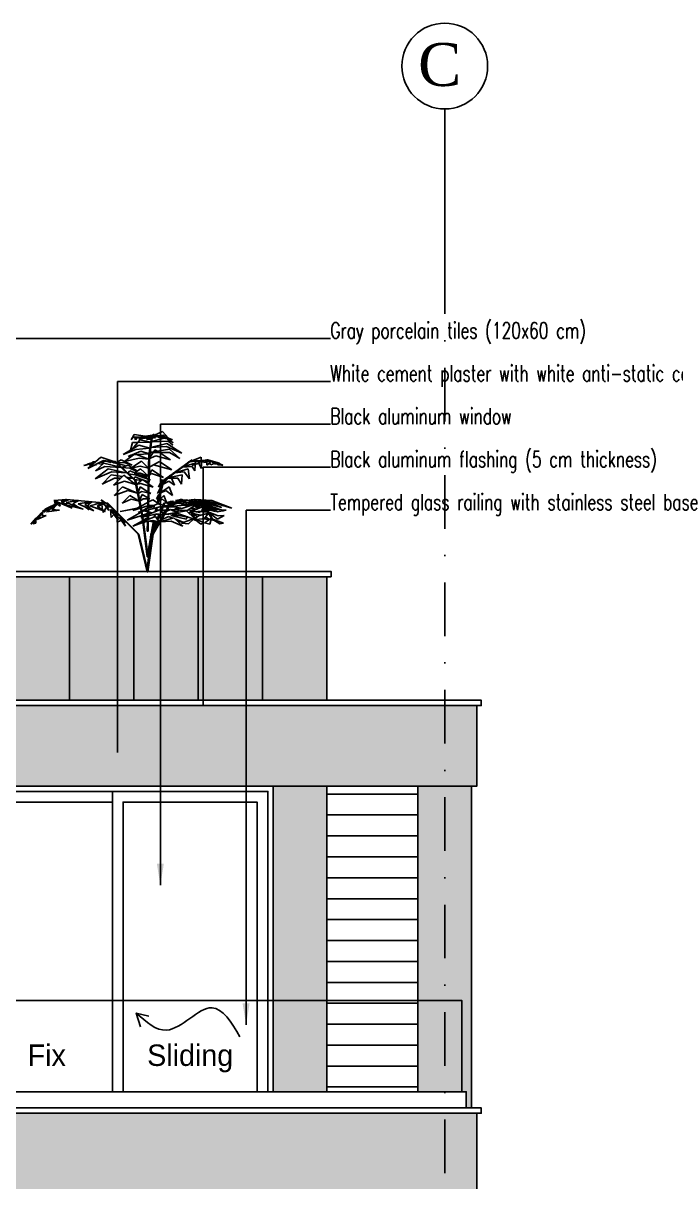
# Model space of a CAD drawing. Header units: millimetres. Extents: x 118878 to 201916, y 10986 to 20993.
# Drawn here: x 184623 to 185232, y 13274 to 14354 of the extents above; entities that cross this region are included whole.
import ezdxf
from ezdxf.enums import TextEntityAlignment as Align

# ---------------------------------------------------------------- set-up
doc = ezdxf.new("R2010")
doc.units = ezdxf.units.MM
doc.header["$LTSCALE"] = 100
doc.linetypes.add('DASHDOT', pattern=[1, 0.5, -0.25, 0, -0.25])
for name, color, linetype in [('0-DARPUSH', 213, 'Continuous'), ('0-handrail', 135, 'Continuous'), ('0-hatch', 253, 'Continuous'), ('0-WIN', 187, 'Continuous'), ('2', 2, 'Continuous'), ('3', 3, 'Continuous'), ('4', 4, 'Continuous'), ('7', 7, 'Continuous'), ('AX', 1, 'Continuous'), ('HA', 1, 'Continuous'), ('text', 201, 'Continuous'), ('TREE', 83, 'Continuous')]:
    doc.layers.add(name, color=color, linetype=linetype)
doc.styles.add('QCADDimTextStyle', font='txt')
doc.styles.add('textstyle15', font='romans', dxfattribs={"width": 0.7})
doc.styles.add('textstyle3', font='')
doc.styles.add('textstyle4', font='')
doc.styles.get('textstyle3').set_extended_font_data('Andalus')
doc.styles.get('textstyle4').set_extended_font_data('Romantic')
doc.dimstyles.new('QCADDimStyle', dxfattribs={"dimtxt": 20, "dimasz": 10, "dimexe": 0, "dimexo": 0, "dimgap": 5, "dimtad": 0, "dimtoh": 1, "dimdec": 0, "dimzin": 0, "dimdsep": 46, "dimtxsty": 'QCADDimTextStyle', "dimcen": 0.09, "dimclrt": 2, "dimadec": 0, "dimazin": 0, "dimtfac": 1, "dimtdec": 4, "dimtofl": 0, "dimtmove": 2, "dimatfit": 3, "dimfxl": 1, "dimtolj": 1, "dimtzin": 0, "dimarcsym": 0})

# ---------------------------------------------------------------- blocks, each defined once
blk = doc.blocks.new('W-0227')
for points in [[(0, -285), (0, 0), (-265, 0)], [(-5, -285), (-5, -5), (-265, -5)], [(-150, -285), (-150, -5), (-5, -5), (-5, -285)], [(-265, -15), (-150, -15), (-150, -285)], [(-140, -285), (-140, -15), (-15, -15), (-15, -285)], [(-116, -214.4), (-127.7, -211.7), (-123.9, -224.3)]]:
    blk.add_lwpolyline(points)
blk.add_open_spline([(-31, -233.7), (-39.1, -220.3), (-57.4, -190.1), (-95.9, -240.4), (-118.5, -219.9), (-127.7, -211.7)], degree=3, knots=[0, 0, 0, 0, 37.657106, 84.935234, 117.183112, 117.183112, 117.183112, 117.183112])
at = {"style": 'textstyle3'}
for s, p in [('Fix', (-229.1, -260.9)), ('Sliding', (-117.6, -260.9))]:
    blk.add_text(s, height=20, dxfattribs=at).set_placement(p)
blk = doc.blocks.new('A$C30197449')
at = {"layer": 'TREE'}
for p, q in [((22.99, 46.34), (20.93, 44.2)), ((25.61, 45.16), (22.99, 46.34)), ((21.5, 42.42), (16.52, 39.19)), ((19.39, 42.59), (21.73, 44.43)), ((20.82, 44.09), (19.39, 42.59)), ((21.96, 44.34), (19.51, 41.81)), ((19.51, 41.81), (21.1, 43.2)), ((22.25, 44.75), (19.62, 43.63)), ((19.62, 43.63), (22.1, 44.58)), ((21.1, 43.2), (26.95, 42.94)), ((26.93, 41.09), (21.5, 42.42)), ((22.67, 44.34), (21.82, 44.05)), ((21.82, 44.05), (23.53, 44.14)), ((22.34, 44.23), (21.96, 44.34)), ((22.01, 44.66), (22.71, 45.2)), ((22.1, 44.58), (25.13, 44.94)), ((25.38, 45), (22.25, 44.75)), ((25.57, 45.05), (22.67, 44.34)), ((22.71, 45.2), (24.79, 44.96)), ((26.95, 42.94), (22.83, 44.1)), ((23.53, 44.14), (25.57, 45.05)), ((25.06, 44.92), (25.04, 44.93)), ((25.13, 44.94), (25.06, 44.92)), ((25.26, 44.9), (25.51, 44.87)), ((25.71, 45.41), (25.32, 44.32)), ((25.32, 44.32), (25.56, 44.32)), ((25.42, 44.97), (25.38, 45)), ((25.55, 44.99), (25.42, 44.97)), ((25.56, 45.02), (25.5, 45.01)), ((25.5, 45.01), (25.55, 44.99)), ((25.56, 44.32), (25.96, 45.41)), ((25.63, 44.54), (26.86, 43.78)), ((28.19, 43.75), (25.63, 44.54)), ((25.96, 45.41), (25.71, 45.41)), ((25.96, 45.39), (25.71, 45.39)), ((25.71, 45.39), (26.21, 44.95)), ((25.76, 44.84), (26.45, 44.76)), ((25.85, 45.06), (25.81, 45.03)), ((25.81, 45.03), (27.76, 44.22)), ((29.02, 44.36), (25.81, 45.03)), ((26.08, 45.06), (25.83, 45.04)), ((25.83, 45.02), (26.08, 45.06)), ((25.83, 45.04), (25.83, 45.02)), ((25.89, 45.04), (25.85, 45.06)), ((25.92, 45.04), (25.89, 45.04)), ((26.03, 44.98), (25.92, 45.04)), ((26.53, 44.88), (25.96, 45.39)), ((26.31, 44.77), (26.37, 44.32)), ((26.33, 45.1), (31.36, 44.29)), ((31.27, 44.42), (26.33, 45.1)), ((26.41, 44.05), (26.55, 43.06)), ((26.56, 42.95), (26.82, 41.13)), ((26.64, 44.24), (26.57, 44.7)), ((27.02, 44.52), (26.61, 44.45)), ((26.61, 44.45), (27.17, 44.46)), ((26.81, 42.99), (26.68, 43.88)), ((26.82, 42.94), (26.81, 42.99)), ((27.43, 38.56), (26.82, 42.94)), ((30.45, 43.66), (26.83, 42.88)), ((26.83, 42.88), (31.16, 42.77)), ((26.86, 43.78), (28.19, 43.75)), ((27.72, 44.63), (28.45, 44.75)), ((27.76, 44.22), (30.77, 43.79)), ((30.01, 44.5), (28.44, 44.48)), ((28.64, 44.78), (32.37, 45.39)), ((30.77, 43.79), (29.02, 44.36)), ((31.16, 42.77), (30.45, 43.66)), ((32.62, 44.54), (30.59, 44.51)), ((31.16, 42.77), (33.63, 39.73)), ((32.88, 42.73), (31.16, 42.77)), ((31.36, 44.29), (31.27, 44.42)), ((32.12, 44.17), (31.36, 44.29)), ((31.36, 44.29), (31.86, 43.61)), ((31.86, 43.61), (32.12, 44.17)), ((32.37, 45.39), (33.33, 43.63)), ((33.33, 43.63), (32.62, 44.54)), ((33.63, 39.73), (32.88, 42.73)), ((16.52, 39.19), (21.64, 41.43)), ((20.61, 40.52), (17.21, 37.43)), ((17.21, 37.43), (20.62, 39.42)), ((23.99, 39.39), (20.34, 37.02)), ((20.34, 37.02), (25.19, 38.36)), ((27.32, 39.38), (20.61, 40.52)), ((20.62, 39.42), (27.32, 39.38)), ((21.64, 41.43), (26.93, 41.09)), ((25.42, 40.32), (24.67, 39.84)), ((25.19, 38.36), (27.46, 37.32)), ((25.89, 39.63), (25.42, 40.32)), ((27.46, 37.32), (26.07, 39.38)), ((26.82, 41.13), (26.82, 41.09)), ((26.82, 41.09), (27.06, 39.43)), ((27.06, 39.43), (27.07, 39.37)), ((27.07, 39.37), (27.18, 38.56)), ((30.81, 41.82), (27.11, 40.9)), ((27.11, 40.9), (31.82, 40.46)), ((27.18, 38.55), (27.18, 38.56)), ((27.18, 38.56), (27.43, 38.56)), ((27.2, 37.71), (27.18, 38.55)), ((30.13, 39.82), (27.38, 39.01)), ((27.38, 39.01), (32.97, 38.63)), ((27.43, 38.57), (27.54, 34.48)), ((31.59, 38.72), (27.47, 37.19)), ((32.97, 38.63), (30.13, 39.82)), ((32.96, 40.56), (30.81, 41.82)), ((31.82, 40.46), (35.92, 38.81)), ((35.52, 36.43), (32.49, 38.65)), ((32.97, 38.63), (34.32, 38.06)), ((33.46, 38.6), (32.97, 38.63)), ((34.32, 38.06), (33.46, 38.6)), ((35.92, 38.81), (33.52, 40.22)), ((4.79, 35.98), (3, 35.28)), ((3, 35.28), (3.15, 35.13)), ((3.15, 35.13), (4.16, 35.64)), ((5.04, 36.11), (3.6, 35.35)), ((3.6, 35.35), (4.66, 35.31)), ((8.01, 36.97), (4.12, 35.89)), ((4.12, 35.89), (4.37, 35.89)), ((4.37, 35.89), (4.91, 36.05)), ((4.66, 35.31), (5.04, 36.11)), ((4.85, 35.68), (5.67, 35.62)), ((6.55, 36.41), (4.91, 35.82)), ((5.03, 36.07), (6.72, 36.55)), ((5.67, 35.62), (5.69, 35.9)), ((5.69, 35.9), (6.33, 36.22)), ((6.78, 36.59), (5.83, 35.79)), ((5.83, 35.79), (7.03, 35.35)), ((7.39, 35.93), (6.78, 36.59)), ((6.81, 36.57), (8.26, 36.97)), ((7.14, 36.61), (6.86, 36.51)), ((6.86, 36.51), (6.89, 36.48)), ((6.89, 36.48), (7.14, 36.61)), ((7.03, 36.33), (8.67, 36.44)), ((7.03, 35.35), (7.39, 35.93)), ((8.32, 35.2), (7.3, 36.03)), ((8.26, 36.97), (8.01, 36.97)), ((8.26, 36.96), (8.01, 36.96)), ((8.01, 36.96), (9.4, 36.83)), ((9.78, 36.85), (8.01, 36.75)), ((8.01, 36.75), (9.4, 36.11)), ((9.55, 36.84), (8.26, 36.96)), ((9.05, 36.27), (8.26, 36.14)), ((8.26, 36.14), (8.32, 35.2)), ((9.4, 36.11), (9.78, 36.85)), ((9.53, 36.34), (11.41, 36.63)), ((11.41, 36.63), (9.61, 36.51)), ((9.77, 36.82), (9.76, 36.8)), ((9.76, 36.8), (11.76, 36.62)), ((11.8, 36.64), (9.77, 36.82)), ((10.11, 36.42), (10.04, 34.16)), ((10.04, 34.16), (10.96, 35.85)), ((10.12, 36.76), (10.11, 36.55)), ((10.15, 37.9), (10.12, 36.8)), ((10.12, 36.8), (10.12, 36.76)), ((13.8, 36.46), (10.15, 37.9)), ((11.86, 36.66), (10.55, 35.98)), ((10.55, 35.98), (13.27, 35.17)), ((11.24, 36.35), (11.4, 36.64)), ((11.4, 36.64), (11.41, 36.63)), ((11.41, 36.63), (11.42, 36.68)), ((11.42, 36.68), (11.47, 36.77)), ((11.47, 36.77), (12.74, 36.55)), ((12.11, 35.73), (11.86, 36.66)), ((11.88, 36.61), (11.88, 36.63)), ((11.88, 36.63), (13.83, 36.45)), ((13.82, 36.43), (11.88, 36.61)), ((13.27, 35.17), (12.11, 35.73)), ((12.18, 35.71), (12.18, 35.91)), ((12.18, 35.91), (16.2, 34.67)), ((12.24, 33.37), (12.19, 35.48)), ((13.19, 34.76), (12.24, 33.37)), ((13.05, 36.5), (13.87, 36.36)), ((14.66, 36.02), (13.18, 36.96)), ((13.18, 36.96), (15.47, 35.2)), ((16.39, 34.54), (13.19, 34.76)), ((13.86, 36.43), (13.82, 36.43)), ((13.89, 36.41), (13.82, 36.41)), ((13.82, 36.41), (15.29, 35.34)), ((14.07, 36.43), (14.01, 36.44)), ((14.01, 36.44), (14.02, 36.43)), ((14.02, 36.43), (14.07, 36.43)), ((14.06, 36.41), (14.07, 36.43)), ((14.07, 36.41), (14.06, 36.41)), ((14.23, 36.3), (14.07, 36.41)), ((15.47, 35.2), (14.35, 36.11)), ((14.35, 36.11), (14.66, 36.02)), ((16.51, 34.64), (14.58, 36.03)), ((15.4, 35.26), (18.52, 33)), ((16.82, 34.45), (15.53, 35.22)), ((15.53, 35.22), (20.79, 31.3)), ((16.73, 34.51), (16.7, 34.52)), ((16.7, 34.52), (16.72, 34.51)), ((16.72, 34.51), (16.73, 34.51)), ((16.84, 34.29), (16.82, 34.45)), ((23.94, 36.5), (19.85, 33.66)), ((19.85, 33.66), (25.98, 35.33)), ((27.67, 34.4), (23.94, 36.5)), ((25.98, 35.33), (27.67, 34.4)), ((27.29, 34.62), (27.21, 37.42)), ((27.29, 34.6), (27.29, 34.62)), ((27.35, 32.19), (27.29, 34.6)), ((27.47, 37.19), (30.64, 37.59)), ((27.54, 34.48), (27.54, 34.46)), ((27.54, 34.46), (27.73, 27.29)), ((29.84, 36.52), (27.55, 34.26)), ((27.55, 34.26), (30.29, 34.97)), ((33.38, 34.31), (29.84, 36.52)), ((30.29, 34.97), (33.38, 34.31)), ((30.64, 37.59), (35.52, 36.43)), ((31.82, 30.13), (38.51, 36.41)), ((38.76, 36.41), (32.06, 30.13)), ((36.64, 36.96), (32.97, 35.2)), ((32.97, 35.2), (35.67, 36.11)), ((34.3, 35.22), (33.12, 34.49)), ((33.74, 34.29), (36.4, 34.44)), ((36.46, 34.5), (34.3, 35.22)), ((37.53, 35.73), (35.27, 35.17)), ((35.27, 35.17), (37.75, 35.7)), ((35.67, 36.11), (38.09, 36.02)), ((38.16, 36.1), (36.64, 36.96)), ((36.75, 34.52), (41.98, 34.76)), ((42.31, 35.91), (36.78, 34.54)), ((37.53, 35.73), (37.91, 35.86)), ((38.09, 35.77), (39.07, 35.98)), ((39.78, 36.45), (38.31, 35.98)), ((39.27, 36.52), (38.51, 36.43)), ((38.51, 36.43), (38.76, 36.43)), ((38.51, 36.41), (38.76, 36.41)), ((43.3, 37.9), (38.67, 36.31)), ((38.67, 36.31), (42.47, 36.77)), ((38.76, 36.43), (39.14, 36.48)), ((39.07, 35.98), (40.09, 36.48)), ((41.31, 36.58), (40.02, 36.11)), ((40.02, 36.11), (41.74, 36.53)), ((41.2, 36.61), (41.12, 36.61)), ((41.12, 36.61), (43.29, 36.35)), ((42.99, 36.5), (41.2, 36.61)), ((41.51, 36.65), (41.39, 36.6)), ((41.92, 36.57), (42.54, 36.73)), ((41.98, 34.76), (45.06, 33.37)), ((45.06, 33.37), (42.31, 35.91)), ((42.43, 35.93), (42.37, 35.87)), ((43.44, 36.27), (42.43, 35.93)), ((42.47, 36.77), (47.67, 34.16)), ((42.74, 35.52), (44.16, 35.79)), ((47.67, 34.16), (43.3, 37.9)), ((44.16, 35.79), (44.19, 35.89)), ((45.01, 35.48), (44.81, 35.31)), ((44.81, 35.31), (45.33, 35.33)), ((45.09, 36.38), (45.97, 36.32)), ((47.18, 35.2), (45.66, 35.89)), ((45.97, 36.32), (47.18, 35.2)), ((45.97, 35.74), (46.12, 35.49)), ((46.31, 36.01), (46.68, 35.9)), ((47.08, 35.7), (46.41, 35.92)), ((46.5, 35.84), (48.91, 35.13)), ((48.24, 35.28), (46.52, 35.82)), ((46.68, 35.9), (47.87, 35.62)), ((47.87, 35.62), (47.08, 35.7)), ((48.91, 35.13), (48.24, 35.28)), ((14.01, 30.75), (14.43, 33.98)), ((15.79, 32.99), (14.01, 30.75)), ((14.43, 33.98), (18.87, 32.72)), ((18.94, 32.67), (15.79, 32.99)), ((16.67, 28.99), (16.41, 32.08)), ((16.41, 32.08), (21.21, 31.02)), ((17.84, 30.99), (16.67, 28.99)), ((18.95, 32.86), (16.84, 34.4)), ((20.79, 31.3), (16.84, 34.29)), ((21.31, 30.95), (17.84, 30.99)), ((19.55, 32.47), (18.16, 33.38)), ((18.16, 33.38), (22.06, 30.37)), ((19.02, 28.59), (20.03, 30.95)), ((19.4, 32.35), (20.94, 31.24)), ((20.01, 32.02), (19.55, 32.47)), ((21.44, 31.06), (19.73, 32.3)), ((22.06, 30.37), (20.01, 32.02)), ((20.15, 31.27), (20.32, 31.64)), ((20.32, 31.64), (20.33, 31.67)), ((20.33, 31.67), (20.33, 31.67)), ((20.39, 31.83), (20.42, 31.89)), ((20.42, 31.89), (20.62, 31.65)), ((22.16, 30.57), (20.95, 31.38)), ((20.95, 31.38), (23.17, 29.63)), ((21.15, 31.04), (21.08, 31.13)), ((21.21, 31.02), (21.15, 31.04)), ((21.24, 30.94), (22.67, 29.28)), ((22.46, 30.13), (21.43, 30.88)), ((26.46, 33.68), (22.65, 31.14)), ((22.65, 31.14), (26.64, 32.44)), ((27.61, 31.74), (26.46, 33.68)), ((26.64, 32.44), (27.61, 31.74)), ((27.48, 27.29), (27.36, 31.92)), ((30.18, 34), (27.62, 31.61)), ((27.62, 31.61), (30.36, 32.61)), ((31.9, 32.56), (27.65, 30.67)), ((27.65, 30.6), (31.94, 32.02)), ((27.65, 30.67), (27.65, 30.6)), ((28.01, 31.3), (30.49, 32.59)), ((29.74, 32.37), (28.01, 31.3)), ((29.61, 30.45), (32.06, 31.38)), ((32.3, 32.55), (30.18, 34)), ((30.36, 32.61), (32.3, 32.55)), ((32.96, 34.39), (31.22, 33.31)), ((31.49, 33.12), (33.74, 34.29)), ((35.74, 31.89), (31.83, 28.88)), ((31.94, 32.02), (34.25, 32.42)), ((32.06, 31.38), (32.41, 30.71)), ((33.76, 33.38), (32.15, 32.66)), ((34.93, 31.27), (32.95, 30.94)), ((32.95, 30.94), (34.52, 30.95)), ((34.41, 32.58), (33.76, 33.38)), ((40.89, 33.98), (34.91, 32.66)), ((34.91, 32.66), (39.84, 32.99)), ((39.16, 28.59), (35.74, 31.89)), ((39.88, 32.08), (36.18, 31.47)), ((36.7, 30.97), (38.84, 30.99)), ((38.84, 30.99), (42.94, 28.99)), ((39.84, 32.99), (45.2, 30.75)), ((42.94, 28.99), (39.88, 32.08)), ((45.2, 30.75), (40.89, 33.98)), ((20.81, 29.93), (19.02, 28.59)), ((19.63, 25.23), (20.72, 28.06)), ((21.9, 26.89), (19.63, 25.23)), ((20.72, 28.06), (23.47, 26.21)), ((22.74, 29.01), (20.81, 29.93)), ((23.49, 26.12), (21.9, 26.89)), ((22.53, 30.16), (22.16, 30.57)), ((22.71, 30.13), (22.28, 30.44)), ((22.46, 30.13), (22.52, 30.13)), ((22.46, 30.13), (24.44, 22.49)), ((22.52, 30.13), (22.58, 30.13)), ((23.17, 29.63), (22.53, 30.16)), ((22.58, 30.13), (22.71, 30.13)), ((22.75, 29.99), (22.71, 30.13)), ((22.76, 29.94), (22.75, 29.99)), ((23.78, 26.01), (22.76, 29.94)), ((23.08, 30.48), (23.1, 28.76)), ((24.24, 28), (23.08, 30.48)), ((23.1, 28.76), (23.29, 29.15)), ((23.29, 29.15), (24.24, 28)), ((24.58, 25.87), (23.49, 28.09)), ((23.49, 28.09), (23.86, 25.83)), ((26.06, 28), (27.43, 28.96)), ((27.44, 28.39), (26.06, 28)), ((26.96, 30.37), (27.38, 30.56)), ((27.38, 30.52), (26.96, 30.37)), ((27.59, 21.16), (27.48, 27.29)), ((27.48, 27.29), (27.73, 27.29)), ((27.73, 27.29), (27.48, 27.29)), ((29.42, 30.39), (27.68, 29.72)), ((27.68, 29.7), (28.96, 30.06)), ((27.69, 29.16), (29.56, 30.48)), ((30.12, 29.15), (27.71, 28.46)), ((27.73, 27.29), (27.84, 21.05)), ((27.75, 26.46), (30.36, 28.09)), ((29.56, 30.48), (31.56, 28.91)), ((31.82, 30.13), (29.82, 20.15)), ((32.25, 30.54), (29.89, 30.23)), ((30.04, 20.04), (32.06, 30.13)), ((31.54, 28.81), (30.12, 29.15)), ((30.36, 28.09), (31.04, 26.23)), ((31.24, 25.99), (34.39, 26.89)), ((36.22, 28.06), (31.25, 26)), ((32.06, 30.13), (31.82, 30.13)), ((31.83, 28.88), (35.56, 29.93)), ((34.39, 26.89), (38.95, 25.23)), ((35.56, 29.93), (39.16, 28.59)), ((38.95, 25.23), (36.22, 28.06)), ((0, 21.05), (6.65, 23.55)), ((7.55, 23.26), (0, 21.05)), ((6.65, 23.55), (12.13, 23.86)), ((12.09, 23.82), (7.55, 23.26)), ((7.61, 22.93), (11.39, 23.25)), ((11.06, 22.99), (7.83, 22.52)), ((12.25, 23.94), (8.29, 20.75)), ((11.05, 22.98), (9.1, 22.69)), ((9.61, 21.61), (12.49, 23.94)), ((11.27, 22.66), (13.76, 22.98)), ((16.13, 23.08), (11.36, 22.63)), ((11.37, 23.02), (14.08, 23.43)), ((11.38, 23.03), (14.52, 23.49)), ((14.44, 23.51), (11.68, 23.28)), ((16.23, 23.05), (11.9, 22.45)), ((12.49, 23.94), (12.25, 23.94)), ((12.5, 23.92), (12.25, 23.92)), ((12.25, 23.92), (13.77, 23.69)), ((12.39, 23.85), (12.53, 23.87)), ((12.51, 23.88), (12.41, 23.87)), ((13.4, 23.78), (12.5, 23.92)), ((12.53, 23.87), (12.51, 23.88)), ((14.29, 23.55), (12.7, 23.36)), ((14.89, 23.55), (13.53, 23.76)), ((13.62, 22.85), (14.3, 23.45)), ((13.99, 23.65), (15.8, 23.38)), ((14.38, 23.52), (14.37, 23.51)), ((14.42, 23.56), (14.4, 23.56)), ((14.42, 23.56), (14.44, 23.57)), ((14.49, 23.63), (14.75, 23.85)), ((14.52, 23.49), (14.56, 23.52)), ((14.56, 23.52), (15.02, 23.56)), ((15.02, 23.56), (14.63, 23.5)), ((14.75, 23.85), (16.05, 23.38)), ((17.8, 23.11), (14.94, 23.55)), ((15, 23.58), (20.01, 22.34)), ((20.36, 22.35), (15, 23.58)), ((15.28, 23.66), (17.14, 23.88)), ((17.14, 23.88), (15.4, 23.62)), ((16.01, 23.35), (18.11, 23.03)), ((16.03, 23.4), (16.34, 23.75)), ((16.61, 23.79), (16.23, 23.36)), ((16.25, 23.31), (16.36, 23.26)), ((16.32, 23.3), (16.3, 23.29)), ((16.36, 23.26), (16.32, 23.3)), ((16.34, 23.75), (16.38, 23.8)), ((16.77, 23.14), (16.37, 23.1)), ((16.38, 23.8), (16.51, 23.94)), ((16.45, 23.08), (16.8, 23.13)), ((16.56, 23.26), (16.46, 23.24)), ((16.48, 23.31), (18.57, 23.58)), ((16.51, 23.94), (16.75, 23.94)), ((16.76, 23.92), (16.51, 23.92)), ((16.51, 23.92), (16.85, 23.84)), ((16.72, 23.13), (16.6, 23.19)), ((16.65, 23.83), (16.61, 23.79)), ((16.68, 23.87), (16.65, 23.83)), ((18.57, 23.58), (16.7, 23.28)), ((16.77, 23.12), (16.72, 23.13)), ((16.75, 23.94), (16.74, 23.93)), ((17.01, 23.86), (16.76, 23.92)), ((16.8, 23.13), (16.77, 23.14)), ((16.83, 23.88), (16.95, 23.86)), ((16.85, 23.84), (16.89, 23.84)), ((16.89, 23.84), (18.29, 23.54)), ((16.89, 23.15), (17.01, 23.16)), ((17.01, 23.16), (16.91, 23.14)), ((17.04, 23.86), (17.01, 23.86)), ((18.44, 23.56), (17.04, 23.86)), ((17.48, 23.2), (19.62, 22.61)), ((17.59, 23.74), (18.64, 23.55)), ((18.24, 22.99), (17.78, 22.94)), ((18.47, 23.57), (17.96, 23.67)), ((18.11, 23.03), (18.07, 23.07)), ((18.07, 23.07), (20.14, 22.76)), ((18.29, 23.54), (18.33, 23.54)), ((18.4, 23.55), (18.35, 23.56)), ((18.35, 23.56), (18.4, 23.55)), ((18.5, 23.57), (18.44, 23.56)), ((18.47, 23.56), (18.47, 23.57)), ((20.37, 23.2), (18.47, 23.01)), ((18.92, 22.94), (20.37, 23.2)), ((20.3, 23.2), (19.36, 23.38)), ((19.66, 23.31), (20.26, 23.19)), ((20.06, 23.17), (20.14, 23.16)), ((21.58, 22.97), (20.1, 23.26)), ((20.14, 23.16), (21.54, 22.86)), ((20.26, 23.19), (20.27, 23.18)), ((20.27, 23.18), (21.55, 22.91)), ((20.3, 23.19), (20.3, 23.2)), ((21.57, 22.94), (20.3, 23.19)), ((20.33, 23.19), (20.37, 23.2)), ((21.57, 22.96), (20.33, 23.19)), ((21.56, 22.92), (21.2, 22.99)), ((21.36, 22.96), (21.56, 22.92)), ((22.51, 25.25), (21.48, 22.7)), ((21.48, 22.7), (22.9, 24.01)), ((21.56, 22.92), (21.57, 22.96)), ((24.14, 23.63), (22.51, 25.25)), ((22.9, 24.01), (24.19, 23.43)), ((23.78, 25.98), (23.78, 26.01)), ((24.69, 22.47), (23.78, 25.98)), ((23.86, 25.83), (23.93, 26.54)), ((23.93, 26.54), (24.58, 25.87)), ((24.93, 24.12), (24.16, 25.56)), ((24.16, 25.56), (24.54, 23.18)), ((24.54, 23.18), (24.54, 24.17)), ((24.54, 24.17), (24.93, 24.12)), ((26.13, 23.85), (24.62, 22.78)), ((27.54, 23.09), (26.13, 23.85)), ((26.83, 25.87), (27.49, 26.28)), ((27.49, 26.02), (26.83, 25.87)), ((27.52, 24.35), (27.09, 24.12)), ((27.09, 24.12), (27.52, 24.13)), ((29.82, 26.54), (27.76, 26.08)), ((29.7, 25.56), (27.79, 24.51)), ((27.79, 24.13), (29.35, 24.17)), ((29.35, 24.17), (30.45, 23.34)), ((30.5, 23.56), (29.7, 25.56)), ((30.97, 25.94), (29.82, 26.54)), ((33.72, 25.25), (30.71, 23.31)), ((30.71, 23.31), (33.36, 24.01)), ((31.25, 26), (31.24, 25.99)), ((33.36, 24.01), (36.28, 22.7)), ((36.28, 22.7), (33.72, 25.25)), ((43.26, 23.85), (40.18, 21.57)), ((40.68, 20.25), (43.26, 23.85)), ((42.54, 22.83), (54.71, 23.9)), ((54.63, 23.92), (42.56, 22.85)), ((46.3, 23.2), (46.31, 23.19)), ((46.31, 23.19), (46.3, 23.2)), ((46.3, 23.2), (46.36, 23.19)), ((46.36, 23.19), (46.35, 23.16)), ((46.35, 23.16), (47.48, 22.19)), ((46.93, 23.1), (46.47, 23.18)), ((50.8, 22.43), (46.83, 23.16)), ((46.83, 23.16), (48.66, 22.24)), ((50.58, 23.58), (50.6, 23.57)), ((50.62, 23.57), (50.58, 23.58)), ((50.6, 23.57), (50.62, 23.57)), ((50.66, 23.54), (51.74, 23)), ((50.86, 23.5), (50.7, 23.55)), ((50.81, 23.56), (50.79, 23.55)), ((50.79, 23.55), (52.55, 22.52)), ((54.81, 22.93), (50.81, 23.56)), ((52.78, 21.05), (58.85, 23.55)), ((56.49, 23.26), (52.78, 21.05)), ((54.02, 23.86), (53.97, 23.88)), ((53.97, 23.88), (54, 23.86)), ((54.06, 23.84), (54.02, 23.86)), ((56.1, 23.03), (54.06, 23.84)), ((54.11, 23.85), (55.42, 23.57)), ((54.68, 23.92), (54.63, 23.92)), ((54.64, 23.94), (54.77, 23.88)), ((54.89, 23.94), (54.64, 23.94)), ((54.71, 23.9), (54.68, 23.92)), ((58.85, 23.55), (54.7, 23.88)), ((54.7, 23.88), (56.49, 23.26)), ((54.89, 23.94), (55.07, 23.85)), ((54.98, 23.79), (56.31, 23.16)), ((56.42, 23.22), (55.96, 23.45)), ((58.73, 22.88), (57.74, 23.09)), ((5.45, 20.55), (1.87, 20.37)), ((1.87, 20.37), (4.78, 19.84)), ((2.7, 20.15), (2.82, 20.2)), ((2.84, 20.19), (2.7, 20.15)), ((3.39, 21.28), (7.61, 22.93)), ((7.83, 22.52), (3.39, 21.28)), ((9.15, 22.43), (3.57, 20.45)), ((3.88, 20.47), (8.95, 21.85)), ((7.66, 19.68), (4.61, 18.48)), ((4.78, 19.84), (10.18, 22.28)), ((4.81, 17.37), (7.64, 19.65)), ((9.12, 21.43), (5.42, 19.9)), ((5.42, 19.9), (8.26, 20.73)), ((10.25, 22.34), (5.45, 20.55)), ((9.1, 22.69), (5.97, 22)), ((8.29, 20.76), (6.16, 17.07)), ((6.68, 20.42), (6.18, 20.47)), ((6.5, 20.94), (7.14, 21.35)), ((6.61, 20.66), (7.53, 20.77)), ((6.85, 20.49), (6.73, 20.46)), ((6.73, 20.46), (6.81, 20.48)), ((6.8, 17.73), (7.73, 19.36)), ((8.03, 20.32), (7.12, 20.39)), ((7.72, 19.39), (9.19, 17.54)), ((11.11, 18.5), (7.72, 19.39)), ((7.73, 19.36), (7.76, 19.4)), ((7.76, 19.4), (8.54, 20.76)), ((8.22, 19.69), (9.86, 20.19)), ((10.85, 19.98), (8.22, 19.69)), ((8.29, 20.76), (8.29, 20.76)), ((8.29, 20.75), (8.54, 20.75)), ((8.61, 20.27), (8.29, 20.3)), ((8.37, 22.16), (8.65, 22.34)), ((8.54, 20.75), (9.57, 21.58)), ((8.54, 20.76), (8.54, 20.75)), ((9.76, 20.68), (8.61, 20.27)), ((8.65, 22.34), (9.02, 22.38)), ((8.66, 20.83), (9.66, 21.13)), ((8.72, 21.61), (9.88, 22.04)), ((10.52, 22.56), (9.15, 22.43)), ((9.29, 21.02), (9.67, 21.1)), ((9.57, 21.62), (9.9, 20.07)), ((13.92, 19.69), (9.57, 21.62)), ((9.57, 21.58), (9.61, 21.61)), ((9.64, 21.63), (10.17, 21.85)), ((9.68, 22.05), (10.01, 22.14)), ((9.9, 20.07), (13.92, 19.69)), ((10.02, 22.51), (10.55, 22.58)), ((10.17, 21.85), (12.05, 22.06)), ((11.36, 21.62), (10.29, 21.3)), ((10.34, 22.2), (10.49, 22.26)), ((10.39, 22.24), (10.34, 22.2)), ((11.52, 22.4), (10.39, 22.24)), ((10.39, 21.26), (12.3, 21.68)), ((13.28, 19.39), (10.41, 18.68)), ((11.24, 19.94), (10.54, 19.59)), ((10.54, 19.59), (11.82, 19.88)), ((10.82, 22.58), (11.19, 22.62)), ((12.11, 21.51), (10.84, 21.06)), ((11.14, 22.65), (10.85, 22.61)), ((10.98, 22.76), (14.83, 20.27)), ((16.54, 20.89), (10.98, 22.76)), ((11.19, 22.62), (11.14, 22.65)), ((11.2, 20.9), (11.51, 20.98)), ((11.49, 20.96), (11.21, 20.9)), ((12.47, 21.79), (11.36, 21.62)), ((12.42, 21.77), (11.36, 20.84)), ((11.47, 18.24), (13.28, 19.39)), ((11.51, 20.98), (11.49, 20.96)), ((11.77, 20.64), (13.33, 21.23)), ((12.25, 20.43), (13.56, 21.08)), ((12.32, 17.62), (12.98, 19.19)), ((15, 20.17), (12.33, 17.59)), ((12.59, 17.38), (17.87, 19.33)), ((13.45, 19.72), (12.71, 17.97)), ((12.81, 22.15), (12.84, 22.16)), ((12.82, 22.14), (17.82, 22.7)), ((12.84, 22.16), (13.4, 22.65)), ((12.93, 20.13), (14.49, 20.49)), ((13.04, 19.34), (13.21, 19.74)), ((13.3, 19.97), (13.41, 20.23)), ((13.43, 21.94), (18.01, 22.66)), ((13.69, 20.29), (13.51, 19.88)), ((14.04, 19.27), (13.8, 19.69)), ((13.8, 19.69), (14.29, 19.5)), ((15.47, 22.03), (14.38, 21.62)), ((14.51, 21.56), (14.56, 21.57)), ((14.55, 21.56), (15.48, 22.03)), ((14.56, 21.57), (14.55, 21.56)), ((15.09, 21.83), (14.69, 21.73)), ((14.8, 21.77), (14.8, 21.77)), ((14.83, 20.27), (20.01, 20.52)), ((22.27, 18.98), (15, 20.17)), ((20.76, 21.59), (15.47, 22.03)), ((16.44, 20.92), (18.89, 21.48)), ((20.01, 20.52), (16.54, 20.89)), ((16.97, 21.03), (17.16, 20.83)), ((17.61, 22.93), (17.37, 22.9)), ((18.09, 19.84), (17.57, 20.39)), ((17.84, 22.75), (18.11, 22.81)), ((18.95, 20.64), (17.86, 21.23)), ((17.87, 19.33), (22.29, 18.95)), ((18.01, 22.71), (18.33, 22.75)), ((18.01, 22.66), (18.01, 22.71)), ((18.09, 22.69), (18.06, 22.65)), ((18.06, 22.65), (20.71, 21.68)), ((18.17, 22.68), (18.09, 22.69)), ((22.52, 21.76), (18.09, 22.69)), ((18.09, 19.84), (18.68, 19.88)), ((18.44, 22.72), (18.17, 22.68)), ((18.17, 19.66), (20.35, 20.6)), ((18.27, 22.83), (18.6, 22.89)), ((18.47, 22.5), (18.67, 22.53)), ((18.52, 22.77), (18.88, 22.81)), ((20.12, 22.72), (18.61, 22.95)), ((18.93, 22.8), (18.62, 22.75)), ((18.77, 22.92), (18.78, 22.92)), ((18.83, 22.54), (19.08, 22.56)), ((18.88, 22.81), (18.93, 22.8)), ((18.89, 21.48), (20.83, 21.48)), ((19.37, 22.39), (18.98, 22.32)), ((19.13, 22.84), (19.25, 22.85)), ((19.26, 22.85), (19.16, 22.83)), ((19.25, 22.85), (19.26, 22.85)), ((19.33, 22.59), (19.61, 22.61)), ((19.63, 22.43), (19.48, 22.4)), ((19.85, 22.84), (21.3, 22.42)), ((19.86, 22.46), (20.11, 22.51)), ((19.93, 21.97), (20.61, 21.86)), ((20.15, 22.66), (19.99, 22.65)), ((20.15, 20.52), (20.02, 20.52)), ((20.14, 22.76), (20.12, 22.72)), ((20.12, 22.72), (20.25, 22.72)), ((20.13, 22.71), (20.12, 22.72)), ((20.18, 22.61), (20.13, 22.71)), ((20.33, 22.36), (20.27, 22.47)), ((20.35, 20.6), (21.71, 19.95)), ((20.37, 22.73), (20.37, 22.73)), ((20.37, 22.73), (20.37, 22.73)), ((20.37, 22.73), (20.4, 22.67)), ((20.42, 22.21), (20.39, 22.26)), ((20.4, 22.67), (20.47, 22.54)), ((20.45, 22.16), (20.42, 22.21)), ((26.07, 12.41), (20.45, 22.16)), ((20.47, 22.57), (20.66, 22.6)), ((21.51, 22.79), (20.51, 22.7)), ((20.55, 22.41), (20.61, 22.31)), ((21.4, 20.48), (20.55, 20.51)), ((20.67, 22.2), (20.7, 22.15)), ((20.7, 22.15), (20.73, 22.11)), ((20.73, 22.11), (22.55, 18.95)), ((20.82, 22.63), (21.49, 22.74)), ((20.9, 21.82), (21.76, 21.68)), ((22.44, 21.88), (21.12, 21.48)), ((21.12, 21.48), (23.86, 21.48)), ((21.62, 20.1), (21.44, 20.09)), ((21.49, 22.74), (21.54, 22.75)), ((21.54, 22.75), (22.09, 22.84)), ((21.55, 22.91), (21.56, 22.92)), ((22.09, 22.84), (21.59, 22.8)), ((21.59, 22.8), (21.64, 22.84)), ((21.64, 22.84), (21.77, 22.81)), ((23.17, 20.43), (21.68, 20.48)), ((21.95, 22.83), (21.69, 22.89)), ((21.7, 22.89), (21.7, 22.9)), ((21.99, 22.83), (21.7, 22.89)), ((21.72, 22.92), (21.74, 22.93)), ((21.77, 22.81), (21.85, 22.8)), ((21.85, 22.8), (22.22, 22.72)), ((23.26, 20.22), (21.88, 20.12)), ((21.99, 22.82), (21.95, 22.83)), ((22.03, 22.83), (21.99, 22.83)), ((22.47, 22.72), (21.99, 22.82)), ((22.08, 19.78), (22.96, 19.36)), ((22.22, 22.73), (22.47, 22.73)), ((22.22, 22.72), (22.47, 22.72)), ((22.41, 22.28), (22.22, 22.71)), ((22.49, 22.1), (22.45, 22.17)), ((22.47, 22.73), (22.69, 22.21)), ((22.51, 22.01), (22.56, 21.92)), ((22.75, 21.97), (22.57, 21.91)), ((23.65, 20.6), (22.66, 18.81)), ((22.72, 22.12), (22.76, 22.05)), ((22.74, 21.47), (23.34, 20.05)), ((23.03, 22.06), (22.89, 22.01)), ((22.99, 21.47), (23.49, 20.31)), ((24.57, 22.52), (23.18, 22.1)), ((23.54, 20.42), (23.44, 20.42)), ((30.1, 17.91), (23.65, 20.6)), ((24.15, 22.44), (23.76, 22.52)), ((23.86, 21.48), (31.02, 19.59)), ((24.4, 22.61), (24.05, 22.37)), ((24.05, 22.37), (24.09, 22.4)), ((24.1, 22.41), (24.12, 22.43)), ((24.98, 20.38), (24.12, 20.41)), ((24.14, 22.44), (24.15, 22.44)), ((24.36, 20.3), (24.98, 20.35)), ((27.69, 21.1), (24.57, 22.52)), ((25.08, 20.01), (24.76, 21.23)), ((25.02, 21.16), (25.35, 19.9)), ((25.28, 20.37), (25.24, 20.37)), ((25.24, 20.37), (25.28, 20.37)), ((28.79, 20.86), (25.54, 21.56)), ((25.95, 21.9), (27.17, 22.03)), ((27.6, 19.79), (26.34, 19.48)), ((26.51, 21.96), (26.46, 21.95)), ((26.46, 21.95), (27.57, 21.73)), ((27.04, 21.85), (26.51, 21.96)), ((26.57, 21.96), (26.54, 21.96)), ((26.54, 21.96), (27.57, 21.75)), ((27.57, 21.76), (26.57, 21.96)), ((26.62, 21.97), (26.61, 21.97)), ((26.61, 21.97), (27.57, 21.77)), ((27.57, 21.78), (26.62, 21.97)), ((26.67, 21.97), (26.66, 21.97)), ((26.66, 21.97), (27.57, 21.79)), ((27.57, 21.79), (26.67, 21.97)), ((26.9, 19.25), (27.6, 19.33)), ((27.57, 21.75), (27.04, 21.85)), ((27.17, 22.03), (27.56, 21.9)), ((27.57, 21.77), (27.57, 21.76)), ((27.6, 20.48), (27.62, 18.95)), ((27.6, 19.33), (27.61, 19.32)), ((27.74, 21.08), (27.69, 21.1)), ((28.14, 20.89), (27.74, 21.08)), ((30.12, 21.69), (27.82, 22.93)), ((27.83, 21.82), (30, 21.12)), ((28.45, 21.62), (27.84, 21.74)), ((27.84, 21.74), (28.43, 21.62)), ((27.84, 21.73), (28.58, 21.58)), ((28.59, 21.57), (27.84, 21.72)), ((27.84, 21.72), (27.84, 21.71)), ((27.84, 21.71), (28.74, 21.52)), ((28.7, 21.54), (27.84, 21.71)), ((27.84, 21.71), (27.84, 21.7)), ((27.84, 21.7), (28.82, 21.5)), ((28.17, 21.62), (27.84, 21.68)), ((27.88, 18.84), (27.85, 20.42)), ((29.01, 20.12), (27.87, 19.84)), ((27.88, 19.24), (29.53, 18.72)), ((28.91, 21.47), (28.17, 21.62)), ((28.44, 20.76), (28.23, 20.86)), ((28.48, 20.75), (28.44, 20.76)), ((31.02, 19.59), (28.48, 20.75)), ((28.58, 21.58), (28.59, 21.57)), ((28.74, 21.52), (28.7, 21.54)), ((29.77, 19.91), (29.56, 18.86)), ((29.75, 19.89), (29.62, 19.96)), ((29.81, 18.86), (30.01, 19.85)), ((34.65, 17.11), (30, 19.74)), ((30.26, 21.05), (32.76, 20.25)), ((32.76, 20.25), (30.36, 21.55)), ((30.78, 12.41), (41.06, 22.73)), ((41.3, 22.73), (31.03, 12.41)), ((31.36, 21.05), (31.26, 21.07)), ((31.26, 21.07), (31.36, 21.05)), ((31.35, 21.02), (31.36, 21.05)), ((35.74, 20.15), (31.35, 21.02)), ((31.4, 20.99), (31.36, 21.01)), ((31.36, 21.01), (35.74, 20.15)), ((36.91, 19.9), (31.4, 20.99)), ((31.42, 20.98), (36.91, 19.9)), ((39.91, 20.17), (37.51, 18.91)), ((37.51, 18.91), (38.67, 19.33)), ((37.54, 18.93), (40.15, 20.6)), ((37.66, 17.11), (39.91, 20.17)), ((38.67, 19.33), (37.66, 17.11)), ((40.15, 20.6), (39.94, 17.91)), ((40.1, 21.51), (40.07, 21.48)), ((40.07, 21.48), (41.24, 21.48)), ((41.47, 21.98), (40.1, 21.51)), ((40.18, 21.57), (41.5, 22.03)), ((41.5, 22.03), (40.68, 20.25)), ((41.06, 22.73), (41.3, 22.73)), ((41.12, 22.73), (41.82, 22.79)), ((41.78, 22.77), (41.3, 22.72)), ((41.48, 21.34), (42.21, 20.17)), ((41.82, 22.79), (41.78, 22.77)), ((41.8, 19.9), (46.94, 21.85)), ((44.6, 21.62), (41.8, 19.9)), ((42.8, 22.43), (42.07, 22.17)), ((42.28, 20.07), (42.58, 19.59)), ((42.44, 22.68), (44.09, 21.56)), ((43.28, 22.69), (42.52, 22.8)), ((42.58, 19.59), (42.69, 20.23)), ((42.73, 20.48), (43.04, 22.26)), ((46.94, 21.85), (43.08, 22.86)), ((43.08, 22.86), (44.6, 21.62)), ((44.09, 21.56), (44.16, 21.36)), ((44.21, 22.57), (45.27, 22.42)), ((45.27, 22.42), (45.21, 22.32)), ((45.7, 20.15), (50.8, 22.43)), ((48.66, 22.24), (45.7, 20.15)), ((47.2, 20.46), (48.35, 21.33)), ((47.26, 20.84), (47.2, 20.46)), ((47.48, 22.19), (47.34, 21.32)), ((48.32, 22.89), (50.04, 22.61)), ((49.14, 20.66), (54.51, 22.08)), ((50.82, 21.39), (49.14, 20.66)), ((50.04, 22.61), (50, 22.59)), ((50.65, 21.28), (54.81, 22.93)), ((52.55, 22.52), (50.65, 21.28)), ((55.09, 22.43), (54.17, 22.67)), ((56.95, 22.69), (56.75, 21.76)), ((56.75, 21.76), (57.82, 22.36)), ((56.87, 22.73), (56.95, 22.69)), ((59.57, 20.55), (56.99, 20.37)), ((56.99, 20.37), (61.27, 19.84)), ((57.07, 22.81), (58, 22.37)), ((61.68, 20.76), (57.2, 22.87)), ((57.64, 22.66), (57.51, 22.76)), ((57.51, 22.76), (57.56, 22.7)), ((57.74, 22.49), (59.09, 20.89)), ((57.93, 22.46), (59.57, 20.55)), ((61.27, 19.84), (57.93, 22.46)), ((58.03, 22.49), (58.73, 22.88)), ((58.11, 22.32), (61.47, 20.75)), ((59.09, 20.89), (58.66, 20.52)), ((58.66, 20.52), (58.84, 20.5)), ((59.95, 21.62), (60.04, 21.54)), ((59.95, 21.62), (60.31, 21.41)), ((60.3, 21.29), (62, 19.69)), ((61.56, 20.67), (61.24, 20.85)), ((61.47, 20.75), (61.47, 20.76)), ((61.47, 20.76), (62.63, 19.59)), ((61.72, 20.76), (61.47, 20.76)), ((65.39, 17.07), (61.72, 20.76)), ((62, 19.69), (62.31, 19.89)), ((62.57, 20.07), (62.18, 20.29)), ((62.48, 20.01), (62.57, 20.07)), ((64.17, 17.37), (62.64, 19.69)), ((62.64, 19.69), (62.64, 18.48)), ((62.86, 19.36), (64.85, 17.37)), ((63.35, 19.12), (63.14, 19.39)), ((63.14, 19.39), (63.16, 19.32)), ((4.61, 18.48), (2.52, 18.59)), ((2.52, 18.59), (4.81, 17.37)), ((6.37, 17.44), (2.75, 16.09)), ((2.75, 16.09), (4.05, 15.86)), ((4.05, 15.86), (6.29, 17.29)), ((6.16, 17.07), (6.41, 17.07)), ((6.41, 17.07), (6.77, 17.7)), ((6.71, 17.57), (6.7, 17.56)), ((6.71, 17.57), (6.71, 17.57)), ((6.77, 17.74), (7.31, 15.74)), ((9.08, 16.16), (6.77, 17.74)), ((6.77, 17.7), (6.8, 17.73)), ((7.31, 15.74), (9.08, 16.16)), ((7.35, 17.35), (8.76, 18.06)), ((9.81, 17.5), (7.37, 17.33)), ((9.19, 17.54), (12.65, 17.33)), ((9.24, 16.16), (11.81, 17.38)), ((10.33, 15.74), (9.24, 16.16)), ((11.9, 17.13), (10.33, 15.74)), ((12.65, 17.33), (11.11, 18.5)), ((11.83, 17.11), (12.08, 17.35)), ((12.45, 17.34), (11.83, 17.11)), ((12.09, 17.07), (12.16, 17.22)), ((12.34, 17.07), (12.09, 17.07)), ((12.3, 17.6), (12.37, 17.64)), ((12.37, 17.64), (12.32, 17.62)), ((12.34, 17.07), (12.45, 17.33)), ((12.71, 17.42), (14.37, 15.86)), ((16.62, 16.09), (12.83, 17.47)), ((20.32, 19.12), (14.1, 17.91)), ((14.1, 17.91), (14.64, 18.14)), ((14.37, 15.86), (16.62, 16.09)), ((14.78, 18.03), (15.16, 17.37)), ((15.16, 17.37), (20.18, 18.59)), ((18.71, 17.41), (16.16, 16.43)), ((16.16, 16.43), (17.84, 16.61)), ((19.23, 17.87), (16.22, 15.11)), ((16.22, 15.11), (20.04, 16.75)), ((20.18, 18.59), (17.08, 18.48)), ((23.67, 16.56), (19.23, 17.87)), ((20.96, 18.26), (19.64, 17.75)), ((20.04, 16.75), (23.71, 16.49)), ((23.29, 17.21), (20.96, 18.26)), ((22.55, 18.95), (22.57, 18.91)), ((22.72, 18.93), (22.56, 18.95)), ((22.57, 18.91), (26.32, 12.41)), ((22.66, 18.81), (24.85, 19.13)), ((23.22, 18.89), (24.13, 18.81)), ((23.64, 16.61), (23.33, 16.66)), ((23.65, 17.06), (24.29, 16.76)), ((24.13, 18.81), (23.79, 18.97)), ((23.79, 18.97), (23.79, 18.97)), ((23.85, 18.82), (24.55, 17.18)), ((24.84, 19.13), (23.93, 18.91)), ((23.93, 18.91), (25.17, 19.05)), ((24.14, 16.53), (23.93, 16.57)), ((24.11, 18.83), (24.03, 19)), ((25.23, 18.26), (24.06, 16.38)), ((24.06, 16.38), (26.1, 16.97)), ((24.11, 18.8), (24.11, 18.83)), ((24.7, 17.41), (24.11, 18.8)), ((24.45, 16.49), (25.15, 16.38)), ((25.15, 16.38), (24.73, 16.57)), ((24.79, 16.58), (24.81, 16.54)), ((24.85, 19.13), (30.1, 17.91)), ((24.86, 16.42), (26.43, 12.68)), ((25.12, 16.41), (25.01, 16.65)), ((25.08, 16.47), (25.72, 16.8)), ((25.76, 16.54), (25.08, 16.47)), ((25.12, 16.38), (25.12, 16.41)), ((26.26, 13.68), (25.12, 16.38)), ((29.99, 16.43), (25.23, 18.26)), ((25.34, 19.01), (25.38, 18.86)), ((25.38, 18.86), (25.62, 18.86)), ((25.5, 18.16), (25.38, 18.86)), ((25.62, 18.86), (25.59, 18.95)), ((25.62, 18.86), (25.76, 18.07)), ((25.72, 16.85), (27.74, 4.97)), ((27.98, 4.97), (25.95, 16.91)), ((27.65, 16.71), (26.02, 16.56)), ((26.1, 16.97), (29.99, 16.43)), ((27.63, 17.79), (27.13, 17.54)), ((27.63, 18.47), (27.65, 17.34)), ((27.66, 16.74), (27.72, 13.4)), ((29.26, 16.52), (27.84, 5.78)), ((27.9, 17.24), (27.88, 18.41)), ((29.31, 17.03), (27.9, 17.8)), ((27.91, 16.71), (27.97, 13.4)), ((27.98, 4.97), (29.5, 16.49)), ((28.39, 16.65), (29.22, 16.35)), ((29.46, 18.05), (29.28, 16.72)), ((29.56, 18.86), (29.47, 18.18)), ((29.48, 16.27), (32.78, 15.11)), ((29.51, 16.62), (29.7, 17.99)), ((29.56, 18.86), (29.81, 18.86)), ((32.78, 15.11), (29.56, 16.88)), ((29.71, 18.08), (29.81, 18.86)), ((29.79, 18.64), (34.65, 17.11)), ((35.98, 16.73), (35.02, 16.41)), ((35.09, 16.48), (35.34, 16.63)), ((37.14, 17.87), (35.1, 16.47)), ((35.1, 16.47), (36, 16.75)), ((35.14, 15.11), (37.14, 17.87)), ((36, 16.75), (35.14, 15.11)), ((36.72, 16.97), (36.42, 16.87)), ((37.99, 16.43), (36.72, 16.97)), ((37.94, 18.26), (37, 17.68)), ((38.54, 19.06), (37.42, 18.82)), ((37.49, 18.9), (37.51, 18.91)), ((37.51, 18.91), (37.54, 18.93)), ((37.95, 17.76), (37.94, 18.26)), ((37.96, 17.51), (37.99, 16.43)), ((39.94, 17.91), (39.03, 18.95)), ((61.44, 18.59), (64.17, 17.37)), ((62.64, 18.48), (61.44, 18.59)), ((63.36, 18.6), (63.26, 18.95)), ((64.19, 17.33), (64.17, 17.36)), ((64.57, 17.54), (64.19, 17.33)), ((64.2, 18.02), (64.57, 17.54)), ((64.87, 17.57), (64.77, 16.09)), ((64.77, 16.09), (65.72, 15.86)), ((64.88, 17.58), (64.78, 17.74)), ((64.78, 17.74), (65.13, 17.33)), ((64.87, 17.57), (64.88, 17.58)), ((65.72, 15.86), (64.87, 17.57)), ((65.1, 17.12), (65.15, 17.07)), ((65.15, 17.07), (65.39, 17.07)), ((65.23, 17.06), (65.82, 16.16)), ((66.5, 15.74), (65.37, 17.06)), ((65.82, 16.16), (66.5, 15.74)), ((26.07, 12.41), (27.8, 0)), ((26.32, 12.41), (26.07, 12.41)), ((28.05, 0), (26.32, 12.41)), ((26.67, 12.7), (26.79, 12.41)), ((26.79, 12.41), (26.73, 12.41)), ((26.73, 12.41), (26.79, 12.41)), ((26.79, 12.41), (26.9, 11.33)), ((27.72, 13.4), (27.97, 13.4)), ((27.96, 0.67), (30.78, 12.41)), ((31.03, 12.41), (28.05, 0)), ((31.03, 12.41), (30.78, 12.41)), ((26.64, 11.46), (27.13, 6.61)), ((27.26, 7.8), (27.98, 0.74)), ((27.74, 4.97), (27.98, 4.97)), ((27.98, 0.74), (27.96, 0.67)), ((27.8, 0), (28.05, 0))]:
    blk.add_line(p, q, dxfattribs=at)
blk = doc.blocks.new('C1')
at = {"layer": 'AX'}
blk.add_line((0, 100), (0, 0), dxfattribs=at)
blk.add_circle((0, 128.35), 28.35, dxfattribs=at)
blk = doc.blocks.new('ax-elev-02')
at = {"layer": 'AX', "color": 8, "linetype": 'DASHDOT'}
blk.add_line((1050, 0), (1050, -1250), dxfattribs=at)
at = {"layer": 'AX', "xscale": 1.41093474426815, "yscale": -1.41093474426815, "zscale": -1.41093474426815, "rotation": 180}
blk.add_blockref('C1', (1050, 0), dxfattribs=at)
at = {"layer": 'AX', "color": 3, "style": 'textstyle4'}
blk.add_text('C', height=40, dxfattribs=at).set_placement((1045.3, 182.5), align=Align.MIDDLE)

msp = doc.modelspace()

# ---------------------------------------------------------------- hatches: boundary and pattern name
at = {"layer": '0-hatch', "transparency": 33554687}
h = msp.add_hatch(dxfattribs=at)
h.set_pattern_fill('ANSI31', color=8, scale=18.8976, angle=45, style=0, pattern_type=0)
h.set_pattern_definition([(90, (184905.98, 13837.966), (-60, 0), [])])
h.paths.add_polyline_path([(184906, 13838), (184566, 13838), (184566, 13723), (184906, 13723)], flags=0)
h.paths.add_polyline_path([(184566, 13838), (183966, 13838), (183966, 13723), (184566, 13723)], flags=0)
h.paths.add_polyline_path([(183966, 13838), (183946, 13838), (183946, 13723), (183966, 13723)], flags=0)
h.paths.add_polyline_path([(184536, 13338), (184532, 13338), (184026, 13338), (184026, 13263), (184536, 13263)], flags=0)
at = {"layer": '0-hatch', "true_color": 0x999999, "transparency": 33554687}
h = msp.add_hatch(color=253, dxfattribs=at)
h.paths.add_polyline_path([(184906, 13838), (183946, 13838), (183946, 13723), (184906, 13723)], flags=0)
h.paths.add_polyline_path([(184536, 13338), (184532, 13338), (184026, 13338), (184026, 13263), (184536, 13263)], flags=0)
h.paths.add_polyline_path([(185261, 12933), (184586, 12933), (184586, 12928), (184596, 12928), (184596, 12918), (184541, 12918), (184541, 12913), (184551, 12913), (184551, 12903), (184496, 12903), (184496, 12898), (184506, 12898), (184506, 12888), (184496, 12888), (184496, 12883), (185261, 12883)], flags=0)
h.paths.add_polyline_path([(184216, 12913), (184271, 12913), (184271, 12918), (184261, 12918), (184261, 12928), (184316, 12928), (184316, 12933), (184306, 12933), (183961, 12933), (183961, 12883), (184181, 12883), (184181, 12888), (184171, 12888), (184171, 12898), (184226, 12898), (184226, 12903), (184216, 12903)], flags=0)
at = {"layer": '0-hatch', "true_color": 0xdbdbdb, "transparency": 33554687}
h = msp.add_hatch(color=254, dxfattribs=at)
h.paths.add_polyline_path([(185046, 13338), (184536, 13338), (184536, 13263), (185046, 13263)], flags=0)
h.paths.add_polyline_path([(184026, 13643), (185046, 13643), (185046, 13718), (183946, 13718), (183946, 13123), (183961, 13123), (183961, 12943), (184026, 12943)], flags=0)
at = {"layer": '0-hatch', "true_color": 0x999999, "transparency": 33554687}
h = msp.add_hatch(color=253, dxfattribs=at)
h.paths.add_polyline_path([(184596, 13263), (184590, 13263), (184590, 12943), (184596, 12943)], flags=0)
h.paths.add_polyline_path([(185041, 13643), (184991, 13643), (184991, 13443), (185032, 13443), (185032, 13358), (185036, 13358), (185036, 13343), (185041, 13343)], flags=0)
h.paths.add_polyline_path([(185032, 13443), (184991, 13443), (184991, 13358), (185032, 13358)], flags=0)
h.paths.add_polyline_path([(184906, 13443), (184856, 13443), (184856, 13358), (184906, 13358)], flags=0)
h.paths.add_polyline_path([(184906, 13643), (184856, 13643), (184856, 13443), (184906, 13443)], flags=0)
h.paths.add_polyline_path([(184591, 13643), (184560, 13643), (184560, 13443), (184591, 13443)], flags=0)
h.paths.add_polyline_path([(184591, 13443), (184560, 13443), (184560, 13358), (184591, 13358)], flags=0)
h.paths.add_polyline_path([(185041, 13263), (184986, 13263), (184986, 12943), (185041, 12943)], flags=0)

# ---------------------------------------------------------------- linework, layer by layer
at = {"layer": '0-DARPUSH'}
for points in [[(183946, 13838), (184910, 13838), (184910, 13843), (183946, 13843)], [(183946, 13718), (185050, 13718), (185050, 13723), (183946, 13723)], [(184532, 13338), (185050, 13338), (185050, 13343), (184532, 13343)]]:
    msp.add_lwpolyline(points, close=True, dxfattribs=at)
at = {"layer": '0-handrail'}
for points in [[(185032, 13358), (184550, 13358), (184550, 13443), (185032, 13443)], [(184546, 13343), (185036, 13343), (185036, 13358), (184546, 13358)]]:
    msp.add_lwpolyline(points, close=True, dxfattribs=at)
at = {"layer": '2'}
for p, q in [((184991, 13635.5), (184906, 13635.5)), ((184991, 13616), (184906, 13616)), ((184991, 13596.5), (184906, 13596.5)), ((184991, 13577), (184906, 13577)), ((184991, 13557.5), (184906, 13557.5)), ((184991, 13538), (184906, 13538)), ((184991, 13518.5), (184906, 13518.5)), ((184991, 13499), (184906, 13499)), ((184991, 13479.5), (184906, 13479.5)), ((184991, 13460), (184906, 13460)), ((184991, 13440.5), (184906, 13440.5)), ((184991, 13421), (184906, 13421)), ((184991, 13401.5), (184906, 13401.5)), ((184991, 13382), (184906, 13382)), ((184991, 13362.5), (184906, 13362.5))]:
    msp.add_line(p, q, dxfattribs=at)
at = {"layer": '4'}
for p, q in [((183946, 13838), (184906, 13838)), ((184906, 13723), (184906, 13838)), ((184856, 13358), (184856, 13643)), ((184906, 13358), (184906, 13643)), ((184991, 13358), (184991, 13643)), ((185041, 13343), (185041, 13643))]:
    msp.add_line(p, q, dxfattribs=at)
at = {"layer": '7'}
msp.add_lwpolyline([(183946, 13123), (183946, 13718), (185046, 13718), (185046, 13643), (184026, 13643), (184026, 12943)], dxfattribs=at)
msp.add_lwpolyline([(184536, 13263), (185046, 13263), (185046, 13338), (184536, 13338)], close=True, dxfattribs=at)

# ---------------------------------------------------------------- block references
at = {"layer": '0-WIN'}
msp.add_blockref('W-0227', (184856, 13643), dxfattribs=at)
at = {"layer": '3'}
msp.add_blockref('ax-elev-02', (183966, 14133), dxfattribs=at)
at = {"layer": 'HA', "color": 1, "ltscale": 0.1, "xscale": -2.822399977594614, "yscale": 2.822399977594614, "zscale": 2.822399977594614}
msp.add_blockref('A$C30197449', (184817.5, 13842.6), dxfattribs=at)

# ---------------------------------------------------------------- texts
at = {"layer": 'text', "style": 'textstyle15', "width": 0.7}
for s, p in [('Gray porcelain tiles (120x60 cm)', (184909.3, 14060.2)), ('White cement plaster with white anti-static coating', (184909.3, 14020.2)), ('Black aluminum window', (184909.3, 13980.2)), ('Black aluminum flashing (5 cm thickness)', (184909.3, 13940.2)), ('Tempered glass railing with stainless steel base', (184909.3, 13900.2))]:
    msp.add_text(s, height=15, dxfattribs=at).set_placement(p)

# ---------------------------------------------------------------- leaders
at = {"layer": '3'}
for points in [[(184440.2, 13285.2), (184440.2, 14060.2), (184909.3, 14060.2)], [(184710.7, 13674.2), (184710.7, 14020.2), (184909.3, 14020.2)], [(184750.7, 13550.7), (184750.7, 13980.2), (184909.3, 13980.2)], [(184790.7, 13718.1), (184790.7, 13940.2), (184909.3, 13940.2)], [(184830.7, 13420.4), (184830.7, 13900.2), (184909.3, 13900.2)]]:
    msp.add_leader(points, dimstyle='QCADDimStyle', override={"dimtxt": 0.18, "dimasz": 20, "dimexe": 0.18, "dimexo": 0.0625, "dimgap": 0.09, "dimtih": 1, "dimdec": 4, "dimclrt": 0, "dimtmove": 0}, dxfattribs=at)

doc.saveas('drawing.dxf')
